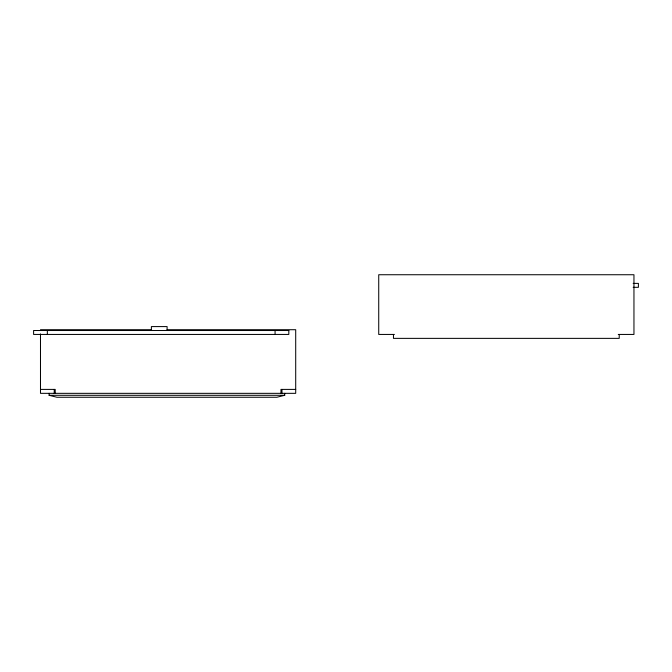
<?xml version="1.0" encoding="UTF-8"?>
<svg xmlns="http://www.w3.org/2000/svg" width="672" height="672" viewBox="0 0 672 672"><rect width="100%" height="100%" fill="white"/><g stroke="black" fill="none" stroke-linecap="round" stroke-linejoin="round"><path stroke-width="1.01" d="M284.71 393.338L284.71 395.296L276.872 397.261L56.952 397.261L49.123 395.296L49.123 393.338M633.167 283.391L638.4 283.391L638.4 287.322L633.167 287.322M40.488 329.708L151.36 329.708M167.051 329.708L295.705 329.708L295.705 393.338L40.488 393.338L40.488 333.9M394.422 334.438L378.731 334.438L378.731 274.739L633.956 274.739L633.956 334.438L618.265 334.438M40.488 389.407L55.213 389.407L55.213 393.338M295.705 389.407L280.972 389.407L280.972 393.338M49.123 395.296L284.71 395.296M619.223 334.438L619.223 338.369L393.464 338.369L393.464 334.438M281.963 389.407L281.963 393.338M275.075 330.515L275.075 334.438M167.101 330.515L167.101 326.584L151.393 326.584L151.393 330.515M54.23 389.407L54.23 393.338M47.342 330.515L47.342 334.438M288.817 330.515L33.6 330.515L33.6 334.438L288.817 334.438L288.817 330.515"/></g></svg>
